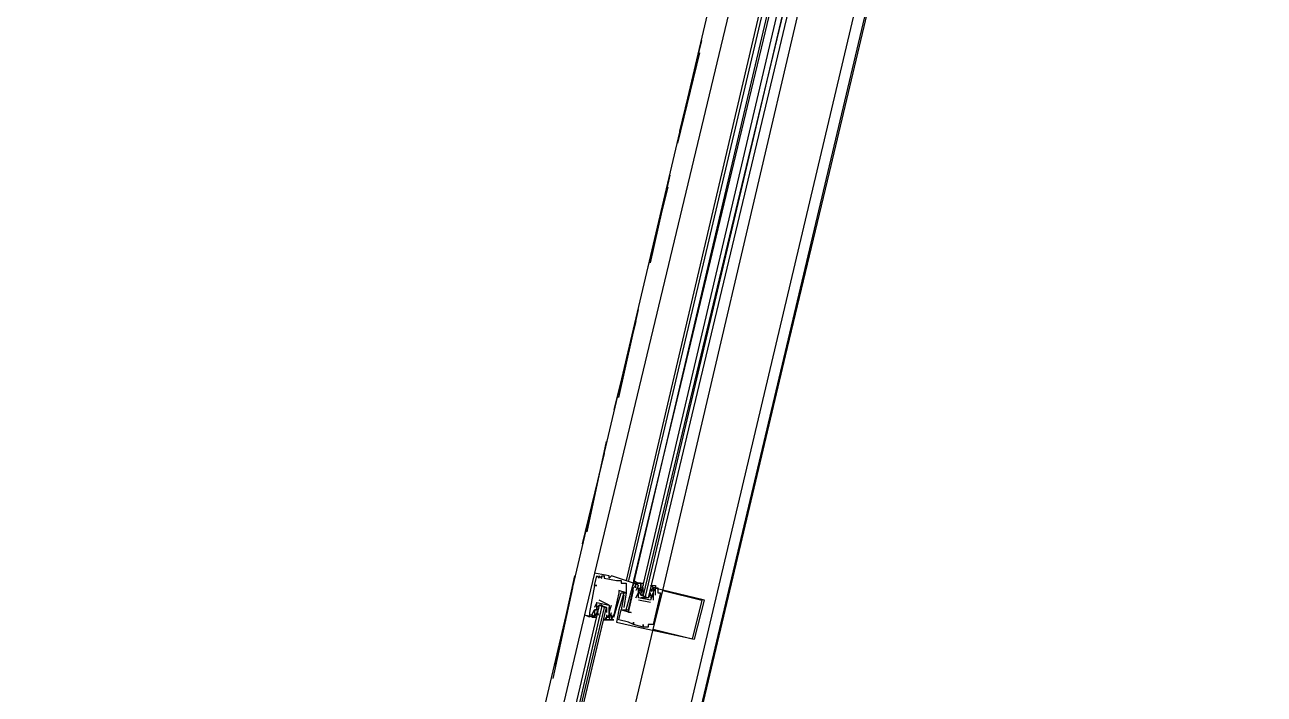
# Model space of a CAD drawing. Header units: feet. Extents: x -84 to 198, y -22 to 181.
# Drawn here: x 117 to 123.76, y 44.53 to 48.18 of the extents above; entities that cross this region are included whole.
import ezdxf

# ---------------------------------------------------------------- set-up
doc = ezdxf.new("R2010")
doc.units = ezdxf.units.FT
doc.layers.add('A-LINEA', color=7, linetype='CONTINUOUS')

msp = doc.modelspace()

# ---------------------------------------------------------------- linework, layer by layer
at = {"layer": 'A-LINEA'}
for p, q in [((119.12, 41.4178), (120.8533, 48.7911)), ((119.8667, 41.2311), (121.6133, 48.6178)), ((120.8667, 48.3644), (120.1067, 45.1911)), ((121.0267, 48.3378), (120.28, 45.1511)), ((121.04, 48.3244), (120.2933, 45.1511)), ((121.0667, 48.3244), (120.32, 45.1378)), ((121.08, 48.3244), (120.32, 45.1511)), ((120.48, 45.0978), (121.2267, 48.2844)), ((120.5733, 47.6044), (120.6933, 48.0978)), ((120.68, 48.0311), (120.56, 47.5378)), ((120.4133, 46.8844), (120.52, 47.3644)), ((120.5067, 47.2978), (120.3867, 46.8178)), ((120.24, 46.1511), (120.3467, 46.6311)), ((120.3333, 46.5644), (120.2133, 46.0844)), ((120.0667, 45.4178), (120.1733, 45.9111)), ((120.16, 45.8444), (120.04, 45.3511)), ((119.8933, 44.6844), (120, 45.1778)), ((120.1067, 45.1911), (120.1067, 45.1911)), ((120.12, 45.1778), (120.12, 45.1778)), ((120.1333, 45.1778), (120.1333, 45.1778)), ((120.1333, 45.1644), (120.1333, 45.1644)), ((120.1467, 45.1778), (120.1467, 45.1778)), ((120.1467, 45.1644), (120.1467, 45.1644)), ((120.16, 45.1778), (120.16, 45.1778)), ((120.16, 45.1644), (120.16, 45.1644)), ((120.1867, 45.1778), (120.1867, 45.1778)), ((120.1867, 45.1644), (120.1867, 45.1644)), ((120.2, 45.1778), (120.2, 45.1778)), ((119.9867, 45.1111), (119.88, 44.6178)), ((120.1067, 45.1244), (120.1067, 45.1244)), ((120.1067, 45.1244), (120.1067, 45.1244)), ((120.12, 45.1244), (120.12, 45.1244)), ((120.2267, 45.1511), (120.2267, 45.1511)), ((120.24, 45.1511), (120.24, 45.1511)), ((120.24, 45.0978), (120.24, 45.0978)), ((120.2533, 45.1511), (120.2533, 45.1511)), ((120.2533, 45.1378), (120.2533, 45.1378)), ((120.28, 45.1378), (120.28, 45.1378)), ((120.32, 45.1511), (120.32, 45.1378)), ((120.32, 45.1511), (120.32, 45.1378)), ((120.32, 45.1511), (120.32, 45.1378)), ((120.32, 45.1378), (120.32, 45.1378)), ((120.32, 45.1378), (120.32, 45.1378)), ((120.32, 45.1378), (120.32, 45.1378)), ((120.32, 45.1244), (120.32, 45.1244)), ((120.32, 45.1111), (120.32, 45.1111)), ((120.32, 45.1111), (120.32, 45.1111)), ((120.32, 45.0978), (120.32, 45.0978)), ((120.3333, 45.1378), (120.3333, 45.1378)), ((120.3333, 45.1378), (120.3333, 45.1378)), ((120.3333, 45.1244), (120.3333, 45.1244)), ((120.3333, 45.1244), (120.3333, 45.1244)), ((120.3333, 45.1111), (120.3333, 45.1111)), ((120.3333, 45.0978), (120.3333, 45.0978)), ((120.3467, 45.1244), (120.3467, 45.1244)), ((120.3467, 45.1111), (120.3467, 45.1111)), ((120.3467, 45.0978), (120.3467, 45.0978)), ((120.3467, 45.0978), (120.3467, 45.0978)), ((120.36, 45.1378), (120.36, 45.1378)), ((120.36, 45.1244), (120.36, 45.1244)), ((120.36, 45.1244), (120.36, 45.1111)), ((120.36, 45.1111), (120.36, 45.1111)), ((120.36, 45.0978), (120.36, 45.0978)), ((120.3725, 45.0822), (120.3719, 45.1026)), ((120.3732, 45.1013), (120.3722, 45.1132)), ((120.3726, 45.096), (120.3723, 45.1143)), ((120.3733, 45.1111), (120.3733, 45.1111)), ((120.4133, 45.0978), (120.4267, 45.1111)), ((120.4133, 45.0978), (120.4133, 45.0978)), ((120.4218, 45.1), (120.4156, 45.0898)), ((120.4267, 45.1111), (120.4267, 45.1111)), ((120.4267, 45.0978), (120.4267, 45.0844)), ((120.4267, 45.0978), (120.4267, 45.0978)), ((120.4369, 45.107), (120.4285, 45.0908)), ((120.44, 45.1111), (120.44, 45.1111)), ((120.4533, 45.1111), (120.4533, 45.1111)), ((120.48, 45.0978), (120.48, 45.0978)), ((120.12, 45.0311), (120.12, 45.0311)), ((120.12, 45.0311), (120.12, 45.0311)), ((120.1333, 45.0444), (120.1333, 45.0444)), ((120.24, 45.0844), (120.24, 45.0844)), ((120.2533, 45.0844), (120.2533, 45.0844)), ((120.2667, 45.0844), (120.2667, 45.0844)), ((120.2667, 45.0711), (120.2667, 45.0711)), ((120.28, 45.0844), (120.28, 45.0844)), ((120.28, 45.0844), (120.28, 45.0844)), ((120.3333, 45.0578), (120.3467, 45.0844)), ((120.3333, 45.0578), (120.3333, 45.0578)), ((120.3467, 45.0844), (120.3467, 45.0844)), ((120.3467, 45.0578), (120.3467, 45.0578)), ((120.3467, 45.0578), (120.3467, 45.0578)), ((120.4133, 45.0311), (120.3467, 45.0444)), ((120.3467, 45.0444), (120.3467, 45.0444)), ((120.36, 45.0844), (120.36, 45.0844)), ((120.4, 45.0578), (120.36, 45.0578)), ((120.3732, 45.0747), (120.3722, 45.0865)), ((120.3733, 45.0711), (120.3867, 45.0578)), ((120.4133, 45.0711), (120.4133, 45.0711)), ((120.4133, 45.0444), (120.4133, 45.0444)), ((120.4133, 45.0444), (120.4133, 45.0444)), ((120.4133, 45.0311), (120.4133, 45.0311)), ((120.4247, 45.0816), (120.415, 45.0636)), ((120.4218, 45.0733), (120.4156, 45.0632)), ((120.4267, 45.0844), (120.4267, 45.0844)), ((120.4267, 45.0844), (120.4267, 45.0844)), ((120.4267, 45.0844), (120.4267, 45.0844)), ((120.4267, 45.0711), (120.4267, 45.0444)), ((120.4267, 45.0711), (120.4267, 45.0711)), ((120.4267, 45.0444), (120.4267, 45.0444)), ((120.44, 45.0711), (120.44, 45.0711)), ((120.4533, 45.0844), (120.4533, 45.0844)), ((120.4667, 45.0844), (120.4667, 45.0844)), ((120.6933, 45.0444), (120.6933, 45.0444)), ((120.7067, 45.0444), (120.7067, 45.0444)), ((120.0533, 44.9644), (120.0533, 44.9644)), ((120.08, 44.9778), (120.08, 44.9778)), ((120.08, 44.9644), (120.08, 44.9644)), ((120.0933, 44.9644), (120.0933, 44.9644)), ((120.1067, 45.0044), (120.1067, 45.0044)), ((120.1067, 44.9911), (120.1067, 44.9911)), ((120.1067, 44.9911), (120.1067, 44.9911)), ((120.1067, 44.9778), (120.1067, 44.9778)), ((120.1067, 44.9644), (120.1067, 44.9644)), ((120.1097, 44.9552), (120.1182, 44.9715)), ((120.12, 44.9911), (120.12, 44.9911)), ((120.12, 44.9778), (120.12, 44.9778)), ((120.12, 44.9644), (120.12, 44.9778)), ((120.12, 44.9644), (120.12, 44.9644)), ((120.12, 44.9644), (120.12, 44.9644)), ((120.122, 44.9806), (120.1316, 44.9986)), ((120.1249, 44.9889), (120.1311, 44.9991)), ((120.1249, 44.9622), (120.1311, 44.9724)), ((120.1333, 45.0044), (120.1333, 45.0044)), ((120.1467, 45.0178), (120.16, 45.0044)), ((120.1733, 44.9911), (120.1733, 44.9911)), ((120.1733, 44.9644), (120.1733, 44.9511)), ((120.1733, 44.9644), (120.1733, 44.9644)), ((120.1735, 44.9609), (120.1745, 44.949)), ((120.1867, 45.0178), (120.1867, 45.0178)), ((120.1867, 45.0178), (120.1867, 45.0178)), ((120.1867, 44.9778), (120.1867, 44.9778)), ((120.1867, 44.9778), (120.1867, 44.9778)), ((120.1867, 44.9644), (120.1867, 44.9644)), ((120.1868, 44.9876), (120.1878, 44.9757)), ((120.1874, 44.9662), (120.1877, 44.9479)), ((120.1875, 44.98), (120.1881, 44.9596)), ((120.2, 45.0178), (120.2, 45.0178)), ((120.2, 44.9778), (120.2, 44.9778)), ((120.2, 44.9644), (120.2, 44.9644)), ((120.2133, 44.9644), (120.2133, 44.9644)), ((120.2133, 44.9644), (120.2133, 44.9644)), ((120.24, 44.9911), (120.24, 44.9911)), ((120.2533, 44.9911), (120.2533, 44.9911)), ((120.2533, 44.9911), (120.2533, 44.9911)), ((120.2667, 45.0044), (120.2667, 45.0044)), ((120.28, 44.9911), (120.28, 44.9911)), ((120.2933, 44.9911), (120.2933, 44.9911)), ((120.2933, 44.9778), (120.2933, 44.9778)), ((120.3067, 44.9778), (120.3067, 44.9778)), ((120.1067, 44.9511), (120.1067, 44.9511)), ((120.16, 44.9511), (120.16, 44.9511)), ((120.1733, 44.9511), (120.1733, 44.9511)), ((120.1733, 44.9378), (120.1733, 44.9378)), ((120.1867, 44.9378), (120.1867, 44.9378)), ((120.2, 44.9511), (120.2, 44.9511)), ((120.2, 44.9378), (120.2, 44.9378)), ((120.2, 44.9378), (120.2, 44.9378)), ((120.2133, 44.9511), (120.2133, 44.9511)), ((120.2133, 44.9378), (120.2133, 44.9378)), ((120.2267, 44.9244), (120.2267, 44.9244)), ((120.24, 44.9378), (120.24, 44.9378)), ((120.2933, 44.9244), (120.2933, 44.9244)), ((120.32, 44.9244), (120.32, 44.9244)), ((120.32, 44.9111), (120.32, 44.9111)), ((120.32, 44.9111), (120.32, 44.9111)), ((120.3467, 44.8978), (120.3467, 44.8978)), ((120.3733, 44.9111), (120.3733, 44.9111)), ((120.3733, 44.8978), (120.3733, 44.8978)), ((120.3733, 44.8978), (120.3733, 44.8978)), ((120.4, 44.9111), (120.4, 44.9111)), ((120.4, 44.8978), (120.4, 44.8978)), ((120.4267, 44.9111), (120.4267, 44.9111)), ((120.4267, 44.8844), (120.4267, 44.8844)), ((120.64, 44.8311), (120.64, 44.8311)), ((120.6533, 44.8311), (120.6533, 44.8311))]:
    msp.add_line(p, q, dxfattribs=at)
for points in [[(117, 59.0311), (123.76, 57.4311), (119.84, 40.8844)], [(123.7333, 57.2978), (123.4533, 56.1111), (123.1733, 54.9378), (122.8933, 53.7911), (122.6267, 52.6711), (122.3733, 51.5644), (122.12, 50.4844), (121.8667, 49.4311), (121.6267, 48.3911), (121.3867, 47.3778), (121.1467, 46.3778), (120.92, 45.4178), (120.6933, 44.4578), (120.4667, 43.5378), (120.2533, 42.6311), (120.0533, 41.7511), (119.84, 40.8844)], [(121.1733, 48.2978), (120.4, 45.0578), (120.3867, 45.0578), (120.3867, 45.0711), (121.1467, 48.2978), (120.3733, 45.0711), (120.36, 45.0711), (121.12, 48.3111)], [(120.1067, 45.1911), (120.0533, 44.9644), (120.1067, 44.9511), (120.1067, 44.9644)], [(120.28, 44.9911), (120.32, 45.1378), (120.2, 45.1778), (120.1867, 45.1644), (120.1867, 45.1778), (120.1067, 45.1911)], [(120.1067, 45.1244), (120.12, 45.1778), (120.1333, 45.1644), (120.1333, 45.1778), (120.1467, 45.1644), (120.1467, 45.1778), (120.16, 45.1778), (120.16, 45.1644), (120.2267, 45.1511), (120.24, 45.1511), (120.2533, 45.1511), (120.2533, 45.1378), (120.28, 45.1378), (120.28, 45.0844), (120.24, 45.0978), (120.24, 45.0844), (120.2133, 44.9644), (120.2133, 44.9644)], [(120.1067, 45.1244), (120.12, 45.1244), (120.1067, 45.1244), (120.08, 44.9778), (120.08, 44.9644), (120.0933, 44.9644), (120.1067, 44.9911), (120.1067, 44.9911)], [(120.2667, 45.0844), (120.24, 44.9911), (120.2267, 44.9244), (120.3467, 44.8978), (120.6533, 44.8311), (120.7067, 45.0444), (120.4267, 45.1111), (120.4267, 45.1111)], [(120.44, 45.0711), (120.44, 45.1111), (120.4533, 45.1111), (120.4533, 45.0844), (120.4667, 45.0844), (120.4267, 44.9111), (120.4, 44.9111), (120.4, 44.8978), (120.3733, 44.8978), (120.3733, 44.9111), (120.3733, 44.8978), (120.32, 44.9111), (120.32, 44.9244), (120.32, 44.9111), (120.2933, 44.9244), (120.24, 44.9378), (120.2533, 44.9911), (120.3067, 44.9778), (120.2933, 44.9778), (120.32, 45.0978)], [(120.2667, 45.0711), (120.2533, 44.9911), (120.2933, 44.9911), (120.32, 45.1111), (120.3333, 45.1244), (120.3333, 45.1378), (120.32, 45.1378), (120.32, 45.1244), (120.32, 45.1378), (120.36, 45.1378), (120.36, 45.1244), (120.36, 45.1244)], [(120.32, 45.1511), (120.3467, 45.1378), (120.3467, 45.1378)], [(120.32, 45.1511), (120.3467, 45.1378), (120.3467, 45.1378)], [(120.32, 45.1511), (120.3467, 45.1378), (120.3467, 45.1378)], [(120.3333, 45.1111), (120.3333, 45.1244), (120.3333, 45.1378), (120.3467, 45.1244), (120.3333, 45.0978)], [(120.36, 45.0711), (120.3467, 45.0978), (120.36, 45.0978), (120.3467, 45.0978), (120.36, 45.0978), (120.36, 45.1244), (120.36, 45.1378), (120.3467, 45.1378), (120.3733, 45.1378), (120.3733, 45.1244)], [(120.4267, 45.0844), (120.4133, 45.0444), (120.3467, 45.0578), (120.3467, 45.0978), (120.3467, 45.1111), (120.36, 45.0978), (120.36, 45.1111)], [(120.36, 45.0978), (120.36, 45.0844), (120.36, 45.0711), (120.4, 45.0578), (120.4133, 45.0711), (120.4133, 45.0844)], [(120.4267, 45.1111), (120.4133, 45.1244), (120.4267, 45.1244), (120.44, 45.1244), (120.44, 45.1111), (120.4267, 45.1111), (120.4267, 45.0978), (120.4267, 45.0844), (120.4267, 45.0711), (120.4133, 45.0578)], [(120.6933, 45.0444), (120.64, 44.8311), (120.4267, 44.8844), (120.48, 45.0978), (120.6933, 45.0444)], [(120.12, 45.0311), (120.12, 45.0311), (120.1067, 45.0044)], [(120.1067, 44.9778), (120.1067, 44.9911), (120.12, 44.9911), (120.12, 45.0311), (120.1867, 45.0178), (120.1867, 44.9778), (120.1867, 44.9644)], [(120.1867, 45.0178), (120.1867, 45.0178), (120.1333, 45.0444)], [(120.1733, 44.9378), (120.2133, 44.9378), (120.2, 44.9378), (120.2133, 44.9644), (120.2133, 44.9511), (120.2533, 45.0844), (120.28, 45.0844), (120.2667, 45.0044), (120.2667, 45.0044)], [(120.08, 44.9644), (120.08, 44.9511), (120.0533, 44.9644), (119.6267, 43.1644)], [(119.7333, 43.1511), (120.1733, 45.0044), (120.16, 45.0044), (119.72, 43.1511), (120.1467, 45.0044), (120.1467, 45.0178), (120.1333, 45.0178), (119.6933, 43.1511)], [(120.08, 44.9644), (120.08, 44.9511), (120.0533, 44.9644)], [(120.08, 44.9644), (120.08, 44.9511), (120.0533, 44.9644)], [(120.1733, 45.0044), (120.1333, 45.0178), (120.12, 45.0044), (120.12, 44.9911), (120.1067, 44.9911), (120.1067, 44.9644), (120.1067, 44.9511), (120.0933, 44.9644), (120.0933, 44.9511), (120.12, 44.9511)], [(120.12, 44.9911), (120.12, 45.0044), (120.1333, 45.0178), (120.1733, 45.0044), (120.1733, 44.9911), (120.1733, 44.9778)], [(120.1733, 44.9511), (120.16, 44.9378), (120.1867, 44.9378), (120.1733, 44.9378), (120.1733, 44.9511), (120.1867, 44.9511), (120.1733, 44.9511), (120.1867, 44.9644), (120.1867, 44.9778), (120.1867, 45.0044)], [(120.1867, 44.9778), (120.1867, 44.9778), (120.2, 45.0178)], [(120.2, 44.9644), (120.2, 44.9511), (120.2, 44.9378), (120.1867, 44.9378), (120.2, 44.9778)], [(119.5867, 41.2978), (120, 43.0844), (120.4267, 44.8844)]]:
    msp.add_lwpolyline(points, dxfattribs=at)

doc.saveas('drawing.dxf')
